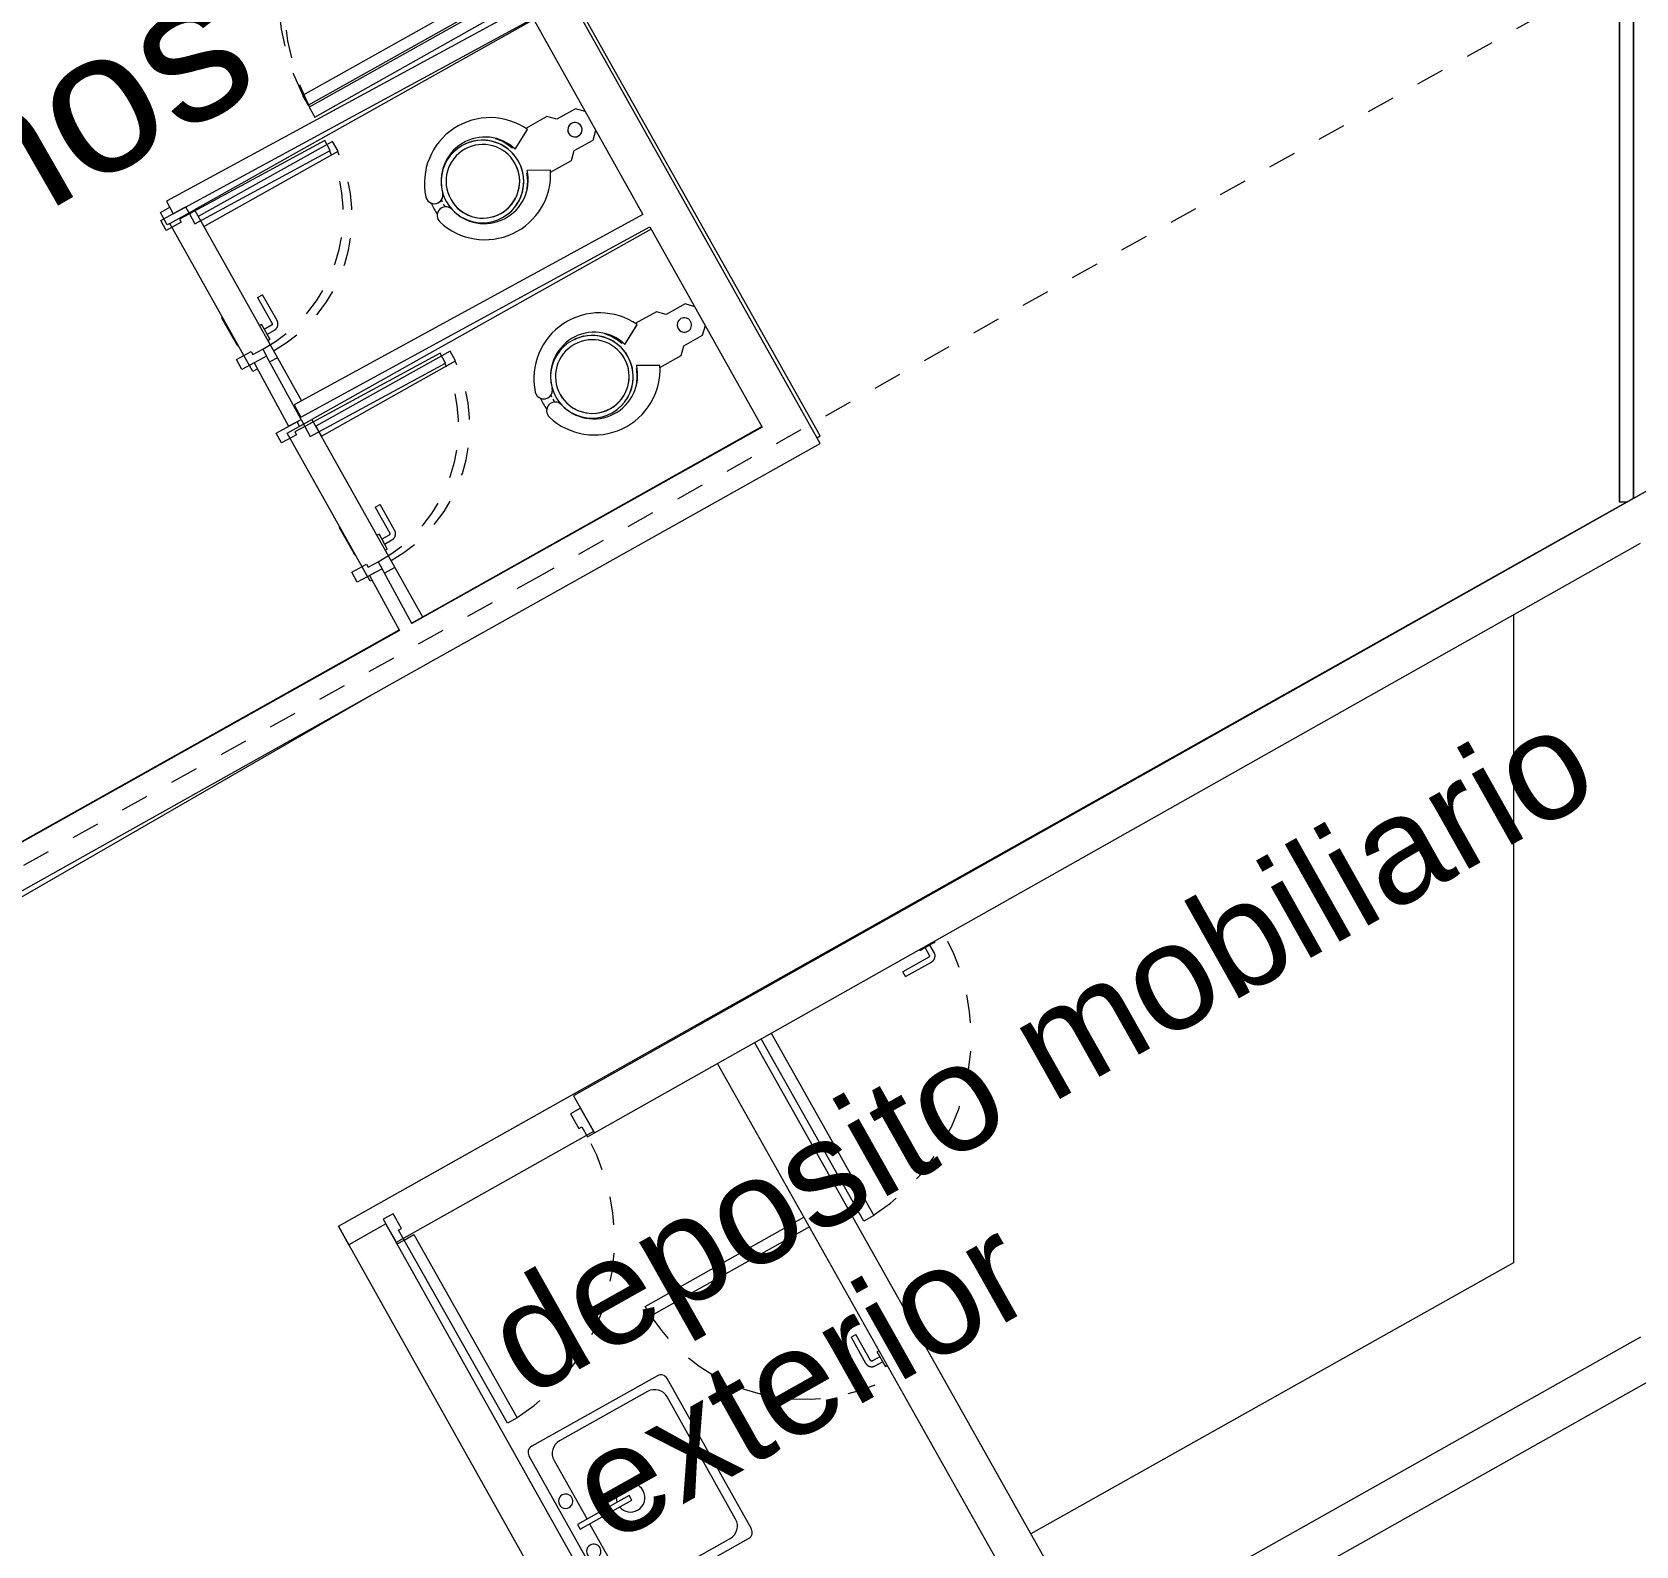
# Model space of a CAD drawing. Header units: metres. Extents: x -10 to 246, y 16 to 113.
# Drawn here: x 48.63 to 54.29, y 73.39 to 78.74 of the extents above; entities that cross this region are included whole.
import ezdxf

# ---------------------------------------------------------------- set-up
doc = ezdxf.new("R2010")
doc.units = ezdxf.units.M
doc.linetypes.add('LineaDiscontinua-1_5mm', pattern=[0.003, 0.0015, -0.0015])
doc.linetypes.add('LíneaDeRejilla', pattern=[0.021, 0.012, -0.003, 0.003, -0.003])
for name, color, linetype, lineweight in [('A-BRND', 11, 'Continuous', 5), ('A-DETL-3', 151, 'Continuous', 5), ('A-MURO', 113, 'Continuous', 9), ('A-PISO', 51, 'Continuous', 9), ('A-PUER', 31, 'Continuous', 5), ('A-PUER-MARC', 31, 'Continuous', 5), ('A-TEXT-NOTA', 2, 'Continuous', 5), ('A-WALL', 113, 'Continuous', 18), ('H-HID-APAR', 6, 'Continuous', 5), ('S-REJI', 1, 'Continuous', 5)]:
    doc.layers.add(name, color=color, linetype=linetype, lineweight=lineweight)
doc.styles.add('Arial_3', font='Arial.ttf', dxfattribs={"height": 0.5})
doc.styles.add('Arial_6', font='Arial.ttf', dxfattribs={"height": 0.375})

# ---------------------------------------------------------------- blocks, each defined once
blk = doc.blocks.new('Puerta-Batiente-HojaLisa - 700x2200-1187620-Nivel 2')
at = {"layer": 'A-PUER'}
for p, q in [((-0.322, -0.719), (-0.322, -0.075)), ((-0.282, -0.075), (-0.282, -0.719)), ((-0.282, -0.719), (-0.322, -0.719))]:
    blk.add_line(p, q, dxfattribs=at)
at = {"layer": 'A-PUER', "linetype": 'LineaDiscontinua-1_5mm'}
blk.add_arc((-0.322, -0.075), 0.644, 273.561, 360, dxfattribs=at)
blk = doc.blocks.new('Manija-Horizontal-SinCerradura - 120-1041475-Nivel 2')
at = {"layer": 'A-PUER'}
for p, q in [((0.27, 0.063), (0.165, 0.063)), ((0.27, 0.063), (0.27, 0.043)), ((0.12, 0.008), (0.12, 0)), ((0.12, 0.008), (0.18, 0.008)), ((0.124, 0.008), (0.12, 0.008)), ((0.14, 0.038), (0.14, 0.008)), ((0.16, 0.008), (0.16, 0.038)), ((0.165, 0.043), (0.27, 0.043)), ((0.18, 0.008), (0.176, 0.008)), ((0.18, 0), (0.18, 0.008))]:
    blk.add_line(p, q, dxfattribs=at)
at = {"layer": 'A-PUER', "flags": 128}
for points in [[(0.165, 0.063), (0.164, 0.063), (0.163, 0.0629), (0.162, 0.0628), (0.161, 0.0627), (0.16, 0.0625), (0.1591, 0.0623), (0.1581, 0.062), (0.1571, 0.0617), (0.1562, 0.0614), (0.1553, 0.061), (0.1544, 0.0606), (0.1535, 0.0602), (0.1526, 0.0597), (0.1517, 0.0592), (0.1509, 0.0586), (0.1501, 0.0581), (0.1493, 0.0574), (0.1485, 0.0568), (0.1478, 0.0561), (0.1471, 0.0554), (0.1464, 0.0547), (0.1457, 0.0539), (0.1451, 0.0531), (0.1445, 0.0523), (0.144, 0.0515), (0.1434, 0.0507), (0.143, 0.0498), (0.1425, 0.0489), (0.1421, 0.048), (0.1417, 0.0471), (0.1414, 0.0461), (0.141, 0.0452), (0.1408, 0.0442), (0.1406, 0.0432), (0.1404, 0.0422), (0.1402, 0.0413), (0.1401, 0.0403), (0.14, 0.0393), (0.14, 0.0383), (0.14, 0.038)], [(0.16, 0.038), (0.16, 0.0382), (0.16, 0.0384), (0.16, 0.0386), (0.1601, 0.0388), (0.1601, 0.039), (0.1601, 0.0392), (0.1602, 0.0394), (0.1603, 0.0396), (0.1603, 0.0398), (0.1604, 0.0399), (0.1605, 0.0401), (0.1606, 0.0403), (0.1607, 0.0405), (0.1608, 0.0407), (0.1609, 0.0408), (0.161, 0.041), (0.1611, 0.0411), (0.1612, 0.0413), (0.1614, 0.0414), (0.1615, 0.0416), (0.1617, 0.0417), (0.1618, 0.0419), (0.162, 0.042), (0.1621, 0.0421), (0.1623, 0.0422), (0.1625, 0.0423), (0.1626, 0.0424), (0.1628, 0.0425), (0.163, 0.0426), (0.1632, 0.0427), (0.1634, 0.0427), (0.1636, 0.0428), (0.1638, 0.0428), (0.164, 0.0429), (0.1642, 0.0429), (0.1643, 0.043), (0.1645, 0.043), (0.1647, 0.043), (0.1649, 0.043), (0.165, 0.043)]]:
    blk.add_lwpolyline(points, dxfattribs=at)
blk = doc.blocks.new('M_Sink-Single-2D - 660 x 560mm-1187621-Nivel 2')
at = {"layer": 'H-HID-APAR'}
for p, q in [((0.0017, 0.6496), (0.0017, 0.1404)), ((0.0017, 0.6496), (0.0017, 0.1404)), ((0.6363, 0.675), (0.0271, 0.675)), ((0.6363, 0.675), (0.0271, 0.675)), ((0.5791, 0.6433), (0.0842, 0.6433)), ((0.6617, 0.1404), (0.6617, 0.6496)), ((0.6617, 0.1404), (0.6617, 0.6496)), ((0.0334, 0.5925), (0.0334, 0.2357)), ((0.6299, 0.2357), (0.6299, 0.5925)), ((0.3412, 0.3563), (0.3222, 0.3563)), ((0.3222, 0.3563), (0.3222, 0.1468)), ((0.3412, 0.1468), (0.3412, 0.3563)), ((0.0842, 0.1849), (0.3222, 0.1849)), ((0.3412, 0.1849), (0.5791, 0.1849)), ((0.0271, 0.115), (0.6363, 0.115)), ((0.0271, 0.115), (0.6363, 0.115)), ((0.3222, 0.1468), (0.3412, 0.1468))]:
    blk.add_line(p, q, dxfattribs=at)
for centre, radius, start, end in [((0.0271, 0.6496), 0.0254, 90, 180), ((0.0271, 0.6496), 0.0254, 90, 180), ((0.0842, 0.5925), 0.0508, 90, 180), ((0.5791, 0.5925), 0.0508, 360, 90), ((0.6363, 0.6496), 0.0254, 0, 90), ((0.6363, 0.6496), 0.0254, 0, 90), ((0.3317, 0.3563), 0.0508, 360, 180), ((0.3317, 0.3563), 0.0508, 180, 259.1931), ((0.3317, 0.3563), 0.0508, 280.8069, 0), ((0.0842, 0.2357), 0.0508, 180, 270), ((0.5791, 0.2357), 0.0508, 270, 0), ((0.2301, 0.15), 0.0254, 360, 180), ((0.4333, 0.15), 0.0254, 360, 180), ((0.0271, 0.1404), 0.0254, 180, 270), ((0.0271, 0.1404), 0.0254, 180, 270), ((0.2301, 0.15), 0.0254, 180, 0), ((0.4333, 0.15), 0.0254, 180, 360), ((0.6363, 0.1404), 0.0254, 270, 360), ((0.6363, 0.1404), 0.0254, 270, 0)]:
    blk.add_arc(centre, radius, start, end, dxfattribs=at)
blk = doc.blocks.new('Puerta-Batiente-HojaLisa - 800x2200-1043135-Nivel 2')
at = {"layer": 'A-PUER'}
for p, q in [((-0.372, -0.819), (-0.372, -0.0793)), ((-0.332, -0.0793), (-0.332, -0.819)), ((-0.332, -0.819), (-0.372, -0.819))]:
    blk.add_line(p, q, dxfattribs=at)
at = {"layer": 'A-PUER', "linetype": 'LineaDiscontinua-1_5mm'}
blk.add_arc((-0.372, -0.075), 0.744, 273.0819, 359.7307, dxfattribs=at)
blk = doc.blocks.new('Manija-Horizontal-SinCerradura - 120-V1-Nivel 2')
at = {"layer": 'A-PUER'}
for p, q in [((0.27, 0.063), (0.165, 0.063)), ((0.27, 0.063), (0.27, 0.043)), ((0.12, 0.008), (0.12, 0.0035)), ((0.12, 0.008), (0.18, 0.008)), ((0.124, 0.008), (0.12, 0.008)), ((0.14, 0.038), (0.14, 0.008)), ((0.16, 0.008), (0.16, 0.038)), ((0.165, 0.043), (0.27, 0.043)), ((0.18, 0.008), (0.176, 0.008)), ((0.18, 0.0036), (0.18, 0.008))]:
    blk.add_line(p, q, dxfattribs=at)
at = {"layer": 'A-PUER', "flags": 128}
for points in [[(0.165, 0.063), (0.164, 0.063), (0.163, 0.0629), (0.162, 0.0628), (0.161, 0.0627), (0.16, 0.0625), (0.1591, 0.0623), (0.1581, 0.062), (0.1571, 0.0617), (0.1562, 0.0614), (0.1553, 0.061), (0.1544, 0.0606), (0.1535, 0.0602), (0.1526, 0.0597), (0.1517, 0.0592), (0.1509, 0.0586), (0.1501, 0.0581), (0.1493, 0.0574), (0.1485, 0.0568), (0.1478, 0.0561), (0.1471, 0.0554), (0.1464, 0.0547), (0.1457, 0.0539), (0.1451, 0.0531), (0.1445, 0.0523), (0.144, 0.0515), (0.1434, 0.0507), (0.143, 0.0498), (0.1425, 0.0489), (0.1421, 0.048), (0.1417, 0.0471), (0.1414, 0.0461), (0.141, 0.0452), (0.1408, 0.0442), (0.1406, 0.0432), (0.1404, 0.0422), (0.1402, 0.0413), (0.1401, 0.0403), (0.14, 0.0393), (0.14, 0.0383), (0.14, 0.038)], [(0.16, 0.038), (0.16, 0.0382), (0.16, 0.0384), (0.16, 0.0386), (0.1601, 0.0388), (0.1601, 0.039), (0.1601, 0.0392), (0.1602, 0.0394), (0.1603, 0.0396), (0.1603, 0.0398), (0.1604, 0.0399), (0.1605, 0.0401), (0.1606, 0.0403), (0.1607, 0.0405), (0.1608, 0.0407), (0.1609, 0.0408), (0.161, 0.041), (0.1611, 0.0411), (0.1612, 0.0413), (0.1614, 0.0414), (0.1615, 0.0416), (0.1617, 0.0417), (0.1618, 0.0419), (0.162, 0.042), (0.1621, 0.0421), (0.1623, 0.0422), (0.1625, 0.0423), (0.1626, 0.0424), (0.1628, 0.0425), (0.163, 0.0426), (0.1632, 0.0427), (0.1634, 0.0427), (0.1636, 0.0428), (0.1638, 0.0428), (0.164, 0.0429), (0.1642, 0.0429), (0.1643, 0.043), (0.1645, 0.043), (0.1647, 0.043), (0.1649, 0.043), (0.165, 0.043)]]:
    blk.add_lwpolyline(points, dxfattribs=at)
blk = doc.blocks.new('Puerta-Batiente-HojaLisa - 900x2200-1042033-Nivel 2')
at = {"layer": 'A-PUER'}
for p, q in [((-0.382, 0.919), (-0.422, 0.919)), ((-0.422, 0.919), (-0.422, 0.075)), ((-0.382, 0.075), (-0.382, 0.919))]:
    blk.add_line(p, q, dxfattribs=at)
at = {"layer": 'A-PUER', "linetype": 'LineaDiscontinua-1_5mm'}
blk.add_arc((-0.422, 0.075), 0.844, 360, 87.2835, dxfattribs=at)
blk = doc.blocks.new('Puerta-Batiente-HojaLisa - 600x1_400-1587083-Nivel 2')
at = {"layer": 'A-PUER'}
for p, q in [((-0.232, 0.569), (-0.272, 0.569)), ((-0.272, 0.569), (-0.272, 0.025)), ((-0.232, 0.025), (-0.232, 0.569)), ((-0.272, 0.025), (-0.232, 0.025))]:
    blk.add_line(p, q, dxfattribs=at)
at = {"layer": 'A-PUER', "linetype": 'LineaDiscontinua-1_5mm'}
blk.add_arc((-0.272, 0.025), 0.544, 360, 85.7833, dxfattribs=at)
at = {"layer": 'A-PUER-MARC'}
for p, q in [((-0.3, -0.075), (-0.3, 0.025)), ((-0.3, 0.025), (0.3, 0.025)), ((0.3, 0.025), (0.3, -0.0059)), ((0.3, -0.0559), (0.3, -0.075)), ((0.3, -0.075), (-0.3, -0.075))]:
    blk.add_line(p, q, dxfattribs=at)
blk = doc.blocks.new('Manija-Horizontal-SinCerradura - 120-1041476-Nivel 2')
at = {"layer": 'A-PUER'}
for p, q in [((0.12, 0), (0.12, -0.008)), ((0.18, -0.008), (0.18, 0)), ((0.12, -0.008), (0.124, -0.008)), ((0.18, -0.008), (0.12, -0.008)), ((0.14, -0.008), (0.14, -0.038)), ((0.16, -0.038), (0.16, -0.008)), ((0.27, -0.043), (0.165, -0.043)), ((0.176, -0.008), (0.18, -0.008)), ((0.27, -0.043), (0.27, -0.063)), ((0.165, -0.063), (0.27, -0.063))]:
    blk.add_line(p, q, dxfattribs=at)
at = {"layer": 'A-PUER', "flags": 128}
for points in [[(0.14, -0.038), (0.14, -0.039), (0.1401, -0.04), (0.1402, -0.041), (0.1403, -0.042), (0.1405, -0.043), (0.1407, -0.0439), (0.141, -0.0449), (0.1413, -0.0459), (0.1416, -0.0468), (0.142, -0.0477), (0.1424, -0.0486), (0.1428, -0.0495), (0.1433, -0.0504), (0.1438, -0.0513), (0.1444, -0.0521), (0.1449, -0.0529), (0.1456, -0.0537), (0.1462, -0.0545), (0.1469, -0.0552), (0.1476, -0.0559), (0.1483, -0.0566), (0.1491, -0.0573), (0.1499, -0.0579), (0.1507, -0.0585), (0.1515, -0.059), (0.1523, -0.0596), (0.1532, -0.06), (0.1541, -0.0605), (0.155, -0.0609), (0.1559, -0.0613), (0.1569, -0.0616), (0.1578, -0.062), (0.1588, -0.0622), (0.1598, -0.0624), (0.1608, -0.0626), (0.1617, -0.0628), (0.1627, -0.0629), (0.1637, -0.063), (0.1647, -0.063), (0.165, -0.063)], [(0.165, -0.043), (0.1648, -0.043), (0.1646, -0.043), (0.1644, -0.043), (0.1642, -0.0429), (0.164, -0.0429), (0.1638, -0.0429), (0.1636, -0.0428), (0.1634, -0.0427), (0.1632, -0.0427), (0.1631, -0.0426), (0.1629, -0.0425), (0.1627, -0.0424), (0.1625, -0.0423), (0.1623, -0.0422), (0.1622, -0.0421), (0.162, -0.042), (0.1619, -0.0419), (0.1617, -0.0418), (0.1616, -0.0416), (0.1614, -0.0415), (0.1613, -0.0413), (0.1611, -0.0412), (0.161, -0.041), (0.1609, -0.0409), (0.1608, -0.0407), (0.1607, -0.0405), (0.1606, -0.0404), (0.1605, -0.0402), (0.1604, -0.04), (0.1603, -0.0398), (0.1603, -0.0396), (0.1602, -0.0394), (0.1602, -0.0392), (0.1601, -0.039), (0.1601, -0.0388), (0.16, -0.0387), (0.16, -0.0385), (0.16, -0.0383), (0.16, -0.0381), (0.16, -0.038)]]:
    blk.add_lwpolyline(points, dxfattribs=at)
blk = doc.blocks.new('Manija-Horizontal-SinCerradura - 120-V15-Nivel 2')
at = {"layer": 'A-PUER'}
for q in [(0.165, 0.063), (0.27, 0.0601)]:
    blk.add_line((0.27, 0.063), q, dxfattribs=at)
at = {"layer": 'A-PUER', "flags": 128}
blk.add_lwpolyline([(0.165, 0.063), (0.164, 0.063), (0.163, 0.0629), (0.162, 0.0628), (0.161, 0.0627), (0.16, 0.0625), (0.1591, 0.0623), (0.1581, 0.062), (0.1571, 0.0617), (0.1562, 0.0614), (0.1553, 0.061), (0.1544, 0.0606), (0.1535, 0.0602)], dxfattribs=at)
blk = doc.blocks.new('Puerta-Batiente-HojaLisa - 600x1_400-V16-Nivel 2')
at = {"layer": 'A-PUER'}
for p, q in [((-0.232, 0.569), (-0.272, 0.569)), ((-0.272, 0.569), (-0.272, 0.025)), ((-0.232, 0.025), (-0.232, 0.569)), ((-0.272, 0.025), (-0.232, 0.025))]:
    blk.add_line(p, q, dxfattribs=at)
at = {"layer": 'A-PUER', "linetype": 'LineaDiscontinua-1_5mm'}
blk.add_arc((-0.272, 0.025), 0.544, 360, 85.7833, dxfattribs=at)
at = {"layer": 'A-PUER-MARC'}
for p, q in [((-0.3, -0.075), (-0.3, 0.025)), ((-0.3, 0.025), (0.3, 0.025)), ((0.3, 0.025), (0.3, -0.0175)), ((0.3, -0.075), (-0.3, -0.075)), ((0.3, -0.0675), (0.3, -0.075))]:
    blk.add_line(p, q, dxfattribs=at)
blk = doc.blocks.new('M_Water Closet - Flush Valve - Floor Mounted - Public - 6_1 Lpf-V19-Nivel 2')
at = {"layer": 'H-HID-APAR'}
for p, q in [((-0.0381, 0), (-0.0635, -0.0254)), ((-0.0635, -0.0254), (-0.0635, -0.1016)), ((0.0635, -0.0254), (0.0381, 0)), ((0.0635, -0.1016), (0.0635, -0.0254)), ((-0.0635, -0.1016), (-0.0889, -0.127)), ((0.0889, -0.127), (0.0635, -0.1016)), ((-0.0889, -0.127), (-0.0889, -0.2127)), ((0.0889, -0.2127), (0.0889, -0.127)), ((-0.0429, -0.281), (-0.0825, -0.2088)), ((0.0826, -0.2088), (0.0429, -0.281)), ((-0.0063, -0.5968), (-0.0127, -0.5964))]:
    blk.add_line(p, q, dxfattribs=at)
at = {"layer": 'H-HID-APAR', "flags": 128}
for points in [[(-0.1113, -0.3249), (-0.1072, -0.3211), (-0.1025, -0.3169), (-0.0975, -0.3129), (-0.0924, -0.3091), (-0.0872, -0.3055), (-0.0818, -0.3021), (-0.0763, -0.299), (-0.0707, -0.296), (-0.065, -0.2933), (-0.0591, -0.2908), (-0.0532, -0.2886), (-0.0508, -0.2877)], [(0.0508, -0.2877), (0.0568, -0.2899), (0.0627, -0.2923), (0.0684, -0.2949), (0.0741, -0.2978), (0.0797, -0.3008), (0.0851, -0.3041), (0.0904, -0.3076), (0.0955, -0.3114), (0.1005, -0.3153), (0.1054, -0.3194), (0.11, -0.3237)], [(0.0142, -0.5962), (0.0089, -0.5967), (0.0025, -0.5969)]]:
    blk.add_lwpolyline(points, dxfattribs=at)
at = {"layer": 'H-HID-APAR'}
for centre, radius, start, end in [((0, -0.0635), 0.0254, 360, 180), ((0, -0.0635), 0.0254, 180, 360), ((0.0187, -0.4177), 0.2322, 115.8609, 252.5741), ((-0.0187, -0.4177), 0.2322, 287.4259, 64.1391), ((0.0024, -0.4294), 0.1552, 106.9633, 257.0367), ((-0.0024, -0.4294), 0.1552, 282.9633, 73.0367), ((0, -0.4382), 0.146, 0, 180), ((0, -0.4366), 0.1302, 90, 270), ((0, -0.4382), 0.1461, 132.2685, 137.754), ((0, -0.4382), 0.1461, 118.1189, 123.4335), ((0, -0.4382), 0.1461, 104.0429, 108.5788), ((0, -0.4366), 0.1302, 270, 90), ((0, -0.4382), 0.146, 71.4212, 75.9571), ((0, -0.4382), 0.146, 56.5665, 61.8811), ((0, -0.4382), 0.146, 42.246, 47.7315), ((0, -0.4382), 0.1461, 161.4419, 165.9707), ((0, -0.4382), 0.1461, 146.5915, 151.9011), ((0, -0.4382), 0.146, 28.0989, 33.4085), ((0, -0.4382), 0.1461, 14.0293, 18.5581), ((0, -0.4382), 0.1461, 180, 238.3584), ((0, -0.4382), 0.146, 301.6416, 0), ((0, -0.4382), 0.1461, 240.6149, 251.1591), ((0, -0.4382), 0.146, 288.8409, 299.3851), ((-0.0416, -0.61), 0.0307, 252.5741, 72.5741), ((0, -0.4382), 0.146, 255.8551, 284.1449), ((0.0416, -0.61), 0.0307, 107.4259, 287.4259), ((0, -0.4382), 0.1968, 264.3941, 276.4022)]:
    blk.add_arc(centre, radius, start, end, dxfattribs=at)
blk = doc.blocks.new('M_Water Closet - Flush Valve - Floor Mounted - Public - 6_1 Lpf-V20-Nivel 2')
at = {"layer": 'H-HID-APAR'}
for p, q in [((-0.0381, 0), (-0.0635, -0.0254)), ((-0.0635, -0.0254), (-0.0635, -0.1016)), ((0.0635, -0.0254), (0.0381, 0)), ((0.0635, -0.1016), (0.0635, -0.0254)), ((-0.0635, -0.1016), (-0.0889, -0.127)), ((0.0889, -0.127), (0.0635, -0.1016)), ((-0.0889, -0.127), (-0.0889, -0.2127)), ((0.0889, -0.2127), (0.0889, -0.127)), ((-0.0429, -0.281), (-0.0825, -0.2088)), ((0.0826, -0.2088), (0.0429, -0.281)), ((-0.0063, -0.5968), (-0.0127, -0.5964))]:
    blk.add_line(p, q, dxfattribs=at)
at = {"layer": 'H-HID-APAR', "flags": 128}
for points in [[(-0.1113, -0.3249), (-0.1072, -0.3211), (-0.1025, -0.3169), (-0.0975, -0.3129), (-0.0924, -0.3091), (-0.0872, -0.3055), (-0.0818, -0.3021), (-0.0763, -0.299), (-0.0707, -0.296), (-0.065, -0.2933), (-0.0591, -0.2908), (-0.0532, -0.2886), (-0.0508, -0.2877)], [(0.0508, -0.2877), (0.0568, -0.2899), (0.0627, -0.2923), (0.0684, -0.2949), (0.0741, -0.2978), (0.0797, -0.3008), (0.0851, -0.3041), (0.0904, -0.3076), (0.0955, -0.3114), (0.1005, -0.3153), (0.1054, -0.3194), (0.11, -0.3237)], [(0.0142, -0.5962), (0.0089, -0.5967), (0.0025, -0.5969)]]:
    blk.add_lwpolyline(points, dxfattribs=at)
at = {"layer": 'H-HID-APAR'}
for centre, radius, start, end in [((0, -0.0635), 0.0254, 360, 180), ((0, -0.0635), 0.0254, 180, 360), ((0.0187, -0.4177), 0.2322, 115.8609, 252.5741), ((-0.0187, -0.4177), 0.2322, 287.4259, 64.1391), ((0.0024, -0.4294), 0.1552, 106.9633, 257.0367), ((-0.0024, -0.4294), 0.1552, 282.9633, 73.0367), ((0, -0.4382), 0.146, 0, 180), ((0, -0.4366), 0.1302, 90, 270), ((0, -0.4382), 0.1461, 132.2685, 137.754), ((0, -0.4382), 0.1461, 118.1189, 123.4335), ((0, -0.4382), 0.1461, 104.0429, 108.5788), ((0, -0.4366), 0.1302, 270, 90), ((0, -0.4382), 0.146, 71.4212, 75.9571), ((0, -0.4382), 0.146, 56.5665, 61.8811), ((0, -0.4382), 0.146, 42.246, 47.7315), ((0, -0.4382), 0.1461, 161.4419, 165.9707), ((0, -0.4382), 0.1461, 146.5915, 151.9011), ((0, -0.4382), 0.146, 28.0989, 33.4085), ((0, -0.4382), 0.1461, 14.0293, 18.5581), ((0, -0.4382), 0.1461, 180, 238.3584), ((0, -0.4382), 0.146, 301.6416, 0), ((0, -0.4382), 0.1461, 240.6149, 251.1075), ((0, -0.4382), 0.146, 288.8409, 299.3851), ((-0.0416, -0.61), 0.0307, 252.5741, 72.5741), ((0, -0.4382), 0.146, 255.8551, 284.1449), ((0.0416, -0.61), 0.0307, 107.4259, 287.4259), ((0, -0.4382), 0.1968, 263.5978, 276.1888)]:
    blk.add_arc(centre, radius, start, end, dxfattribs=at)
blk = doc.blocks.new('Top Rail Type - Top Rail_Internal_-1330960-Nivel 2')
at = {"layer": 'A-BRND'}
for p, q in [((54.2365, 77.0815), (54.2365, 80.6297)), ((54.2865, 80.6577), (54.2865, 77.0956)), ((54.2615, 77.0815), (54.2365, 77.0815))]:
    blk.add_line(p, q, dxfattribs=at)
blk = doc.blocks.new('Top Rail Type - Top Rail_Internal_-V89-Nivel 2')
at = {"layer": 'A-BRND'}
for p, q in [((54.2365, 80.6297), (54.2365, 77.0815)), ((54.2865, 80.6577), (54.2865, 77.0956)), ((54.2615, 77.0815), (54.2365, 77.0815))]:
    blk.add_line(p, q, dxfattribs=at)
blk = doc.blocks.new('Puerta-Batiente-HojaLisa - 800x2200-V92-Nivel 2')
at = {"layer": 'A-PUER'}
for p, q in [((-0.372, -0.819), (-0.372, -0.075)), ((-0.372, -0.075), (-0.332, -0.075)), ((-0.332, -0.075), (-0.332, -0.819)), ((-0.332, -0.819), (-0.372, -0.819))]:
    blk.add_line(p, q, dxfattribs=at)
at = {"layer": 'A-PUER', "linetype": 'LineaDiscontinua-1_5mm'}
blk.add_arc((-0.372, -0.075), 0.744, 273.0819, 0, dxfattribs=at)
at = {"layer": 'A-PUER-MARC', "lineweight": 9}
for p, q in [((-0.36, 0.025), (-0.4, 0.025)), ((-0.4, 0.025), (-0.4, -0.075)), ((-0.36, -0.035), (-0.36, 0.025)), ((0.4, 0.025), (0.36, 0.025)), ((0.36, 0.025), (0.36, -0.035)), ((0.4, -0.075), (0.4, 0.025)), ((-0.372, -0.075), (-0.372, -0.035)), ((-0.372, -0.035), (-0.36, -0.035)), ((0.36, -0.035), (0.372, -0.035)), ((0.372, -0.035), (0.372, -0.075)), ((-0.4, -0.075), (-0.372, -0.075)), ((0.372, -0.075), (0.4, -0.075))]:
    blk.add_line(p, q, dxfattribs=at)
blk = doc.blocks.new('Puerta-Batiente-HojaLisa - 900x2200-V81-Nivel 2')
at = {"layer": 'A-PUER'}
for p, q in [((-0.382, 0.919), (-0.422, 0.919)), ((-0.422, 0.919), (-0.422, 0.075)), ((-0.382, 0.075), (-0.382, 0.919)), ((-0.422, 0.075), (-0.382, 0.075))]:
    blk.add_line(p, q, dxfattribs=at)
at = {"layer": 'A-PUER', "linetype": 'LineaDiscontinua-1_5mm'}
blk.add_arc((-0.422, 0.075), 0.844, 360, 87.2835, dxfattribs=at)
at = {"layer": 'A-PUER-MARC', "lineweight": 9}
for p, q in [((-0.45, -0.025), (-0.45, 0.075)), ((-0.45, 0.075), (-0.422, 0.075)), ((-0.422, 0.075), (-0.422, 0.035)), ((0.422, 0.035), (0.422, 0.075)), ((0.422, 0.075), (0.45, 0.075)), ((0.45, 0.075), (0.45, -0.025)), ((-0.422, 0.035), (-0.41, 0.035)), ((-0.41, 0.035), (-0.41, -0.025)), ((0.41, 0.035), (0.422, 0.035)), ((0.41, -0.025), (0.41, 0.035)), ((-0.41, -0.025), (-0.45, -0.025)), ((0.45, -0.025), (0.41, -0.025))]:
    blk.add_line(p, q, dxfattribs=at)
blk = doc.blocks.new('M_Water Closet - Flush Valve - Floor Mounted - Public - 6_1 Lpf-1607253-Nivel 2')
at = {"layer": 'H-HID-APAR'}
for p, q in [((0.0063, 0.5968), (0.0127, 0.5964)), ((-0.0825, 0.2088), (-0.0429, 0.281)), ((0.0429, 0.281), (0.0826, 0.2088)), ((-0.0889, 0.2127), (-0.0889, 0.127)), ((0.0889, 0.127), (0.0889, 0.2127)), ((-0.0889, 0.127), (-0.0635, 0.1016)), ((0.0635, 0.1016), (0.0889, 0.127)), ((-0.0635, 0.1016), (-0.0635, 0.0254)), ((0.0635, 0.0254), (0.0635, 0.1016)), ((-0.0635, 0.0254), (-0.0381, 0)), ((0.0381, 0), (0.0635, 0.0254))]:
    blk.add_line(p, q, dxfattribs=at)
at = {"layer": 'H-HID-APAR', "flags": 128}
for points in [[(-0.0142, 0.5962), (-0.0089, 0.5967), (-0.0025, 0.5969)], [(-0.0508, 0.2877), (-0.0568, 0.2899), (-0.0627, 0.2923), (-0.0684, 0.2949), (-0.0741, 0.2978), (-0.0797, 0.3008), (-0.0851, 0.3041), (-0.0904, 0.3076), (-0.0955, 0.3114), (-0.1005, 0.3153), (-0.1054, 0.3194), (-0.11, 0.3237)], [(0.1113, 0.3249), (0.1072, 0.3211), (0.1025, 0.3169), (0.0975, 0.3129), (0.0924, 0.3091), (0.0872, 0.3055), (0.0818, 0.3021), (0.0763, 0.299), (0.0707, 0.296), (0.065, 0.2933), (0.0591, 0.2908), (0.0532, 0.2886), (0.0508, 0.2877)]]:
    blk.add_lwpolyline(points, dxfattribs=at)
at = {"layer": 'H-HID-APAR'}
for centre, radius, start, end in [((0.0187, 0.4177), 0.2322, 107.4259, 244.1391), ((-0.0416, 0.61), 0.0307, 287.4259, 107.4259), ((0, 0.4382), 0.1968, 83.5978, 96.1911), ((0.0416, 0.61), 0.0307, 72.5741, 252.5741), ((-0.0187, 0.4177), 0.2322, 295.8609, 72.5741), ((0.0024, 0.4294), 0.1552, 102.9633, 253.0367), ((0, 0.4382), 0.146, 108.8409, 119.3851), ((0, 0.4382), 0.1461, 75.8551, 104.1449), ((-0.0024, 0.4294), 0.1552, 286.9633, 77.0367), ((0, 0.4382), 0.1461, 60.6149, 71.1102), ((0, 0.4382), 0.146, 121.6416, 180), ((0, 0.4366), 0.1302, 90, 270), ((0, 0.4366), 0.1302, 270, 90), ((0, 0.4382), 0.1461, 0, 58.3584), ((0, 0.4382), 0.146, 180, 0), ((0, 0.4382), 0.1461, 194.0293, 198.5581), ((0, 0.4382), 0.1461, 341.4419, 345.9707), ((0, 0.4382), 0.146, 208.0989, 213.4085), ((0, 0.4382), 0.1461, 326.5915, 331.9011), ((0, 0.4382), 0.146, 222.246, 227.7315), ((0, 0.4382), 0.146, 236.5665, 241.8811), ((0, 0.4382), 0.146, 251.4212, 255.9571), ((0, 0.4382), 0.1461, 284.0429, 288.5788), ((0, 0.4382), 0.1461, 298.1189, 303.4335), ((0, 0.4382), 0.1461, 312.2685, 317.754), ((0, 0.0635), 0.0254, 360, 180), ((0, 0.0635), 0.0254, 180, 360)]:
    blk.add_arc(centre, radius, start, end, dxfattribs=at)
blk = doc.blocks.new('M_Water Closet - Flush Valve - Floor Mounted - Public - 6_1 Lpf-V103-Nivel 2')
at = {"layer": 'H-HID-APAR'}
for p, q in [((0.0063, 0.5968), (0.0127, 0.5964)), ((-0.0825, 0.2088), (-0.0429, 0.281)), ((0.0429, 0.281), (0.0826, 0.2088)), ((-0.0889, 0.2127), (-0.0889, 0.127)), ((0.0889, 0.127), (0.0889, 0.2127)), ((-0.0889, 0.127), (-0.0635, 0.1016)), ((0.0635, 0.1016), (0.0889, 0.127)), ((-0.0635, 0.1016), (-0.0635, 0.0254)), ((0.0635, 0.0254), (0.0635, 0.1016)), ((-0.0635, 0.0254), (-0.0381, 0)), ((0.0381, 0), (0.0635, 0.0254))]:
    blk.add_line(p, q, dxfattribs=at)
at = {"layer": 'H-HID-APAR', "flags": 128}
for points in [[(-0.0142, 0.5962), (-0.0089, 0.5967), (-0.0025, 0.5969)], [(-0.0508, 0.2877), (-0.0568, 0.2899), (-0.0627, 0.2923), (-0.0684, 0.2949), (-0.0741, 0.2978), (-0.0797, 0.3008), (-0.0851, 0.3041), (-0.0904, 0.3076), (-0.0955, 0.3114), (-0.1005, 0.3153), (-0.1054, 0.3194), (-0.11, 0.3237)], [(0.1113, 0.3249), (0.1072, 0.3211), (0.1025, 0.3169), (0.0975, 0.3129), (0.0924, 0.3091), (0.0872, 0.3055), (0.0818, 0.3021), (0.0763, 0.299), (0.0707, 0.296), (0.065, 0.2933), (0.0591, 0.2908), (0.0532, 0.2886), (0.0508, 0.2877)]]:
    blk.add_lwpolyline(points, dxfattribs=at)
at = {"layer": 'H-HID-APAR'}
for centre, radius, start, end in [((0.0187, 0.4177), 0.2322, 107.4259, 244.1391), ((-0.0416, 0.61), 0.0307, 287.4259, 107.4259), ((0, 0.4382), 0.1968, 84.3857, 96.4022), ((0.0416, 0.61), 0.0307, 72.5741, 252.5741), ((-0.0187, 0.4177), 0.2322, 295.8609, 72.5741), ((0.0024, 0.4294), 0.1552, 102.9633, 253.0367), ((0, 0.4382), 0.146, 108.8409, 119.3851), ((0, 0.4382), 0.1461, 75.8551, 104.1449), ((-0.0024, 0.4294), 0.1552, 286.9633, 77.0367), ((0, 0.4382), 0.1461, 60.6149, 71.1591), ((0, 0.4382), 0.146, 121.6416, 180), ((0, 0.4366), 0.1302, 90, 270), ((0, 0.4366), 0.1302, 270, 90), ((0, 0.4382), 0.1461, 0, 58.3584), ((0, 0.4382), 0.146, 180, 0), ((0, 0.4382), 0.1461, 194.0293, 198.5581), ((0, 0.4382), 0.1461, 341.4419, 345.9707), ((0, 0.4382), 0.146, 208.0989, 213.4085), ((0, 0.4382), 0.1461, 326.5915, 331.9011), ((0, 0.4382), 0.146, 222.246, 227.7315), ((0, 0.4382), 0.146, 236.5665, 241.8811), ((0, 0.4382), 0.1461, 251.4212, 255.9571), ((0, 0.4382), 0.1461, 284.0429, 288.5788), ((0, 0.4382), 0.1461, 298.1189, 303.4335), ((0, 0.4382), 0.1461, 312.2685, 317.754), ((0, 0.0635), 0.0254, 360, 180), ((0, 0.0635), 0.0254, 180, 360)]:
    blk.add_arc(centre, radius, start, end, dxfattribs=at)
blk = doc.blocks.new('Puerta-Batiente-HojaLisa - 600x1_400-V94-Nivel 2')
at = {"layer": 'A-PUER'}
for p, q in [((-0.232, 0.569), (-0.272, 0.569)), ((-0.272, 0.569), (-0.272, 0.025)), ((-0.232, 0.025), (-0.232, 0.569)), ((-0.272, 0.025), (-0.232, 0.025))]:
    blk.add_line(p, q, dxfattribs=at)
at = {"layer": 'A-PUER', "linetype": 'LineaDiscontinua-1_5mm'}
blk.add_arc((-0.272, 0.025), 0.544, 360, 85.7833, dxfattribs=at)
at = {"layer": 'A-PUER-MARC', "lineweight": 9}
for p, q in [((-0.3, -0.075), (-0.3, 0.025)), ((-0.3, 0.025), (-0.272, 0.025)), ((-0.272, 0.025), (-0.272, -0.015)), ((0.272, -0.015), (0.272, 0.025)), ((0.272, 0.025), (0.3, 0.025)), ((0.3, 0.025), (0.3, -0.075)), ((-0.272, -0.015), (-0.26, -0.015)), ((-0.26, -0.015), (-0.26, -0.075)), ((0.26, -0.015), (0.272, -0.015)), ((0.26, -0.075), (0.26, -0.015)), ((-0.26, -0.075), (-0.3, -0.075)), ((0.3, -0.075), (0.26, -0.075))]:
    blk.add_line(p, q, dxfattribs=at)

msp = doc.modelspace()

# ---------------------------------------------------------------- linework, layer by layer
at = {"layer": 'A-DETL-3'}
for p, q in [((51.4109, 77.3165), (48.738, 82.0705)), ((54.2865, 77.0957), (54.2865, 80.6577)), ((51.3995, 77.3099), (51.4109, 77.3165)), ((49.7086, 74.5218), (54.2865, 77.0957)), ((48.2224, 75.4756), (49.8237, 76.4001)), ((49.7452, 74.4564), (49.7086, 74.5218))]:
    msp.add_line(p, q, dxfattribs=at)
at = {"layer": 'A-MURO'}
for p, q in [((50.3987, 78.7886), (49.1992, 78.1163)), ((49.0788, 78.1061), (49.1119, 78.1246)), ((49.1033, 78.0625), (49.0788, 78.1061)), ((49.112, 78.0674), (49.1033, 78.0625)), ((50.8143, 78.0471), (49.6148, 77.3748)), ((49.4926, 77.5929), (49.5779, 77.4408)), ((49.5712, 77.3503), (49.5621, 77.3666)), ((49.9661, 76.6546), (51.2055, 77.3493)), ((49.7086, 74.5218), (54.3497, 77.1312)), ((49.9082, 76.8514), (50.006, 76.677)), ((48.1524, 75.6379), (49.9229, 76.6304)), ((51.1788, 75.1713), (52.3762, 73.0415)), ((52.2454, 72.9682), (51.0481, 75.0976)), ((50.6104, 74.8567), (49.9127, 74.4644)), ((49.7086, 74.5218), (49.7452, 74.4564))]:
    msp.add_line(p, q, dxfattribs=at)
at = {"layer": 'A-PISO'}
for p, q in [((53.8615, 76.6838), (53.8615, 74.3929)), ((53.8615, 74.3929), (52.1557, 73.4338))]:
    msp.add_line(p, q, dxfattribs=at)
at = {"layer": 'A-WALL'}
for p, q in [((51.4108, 77.2898), (50.4818, 78.9471)), ((50.372, 78.8362), (49.1004, 78.146)), ((49.1242, 78.1021), (50.3965, 78.7925)), ((50.3965, 78.7925), (50.7848, 78.0997)), ((49.1004, 78.146), (49.1242, 78.1021)), ((50.7848, 78.0997), (49.5514, 77.4263)), ((49.5754, 77.3824), (50.8093, 78.0561)), ((50.8093, 78.0561), (51.2066, 77.3473)), ((49.4543, 77.5986), (49.4104, 77.5747)), ((49.4104, 77.5747), (49.5322, 77.3503)), ((49.5761, 77.3742), (49.4543, 77.5986)), ((49.5514, 77.4263), (49.5754, 77.3824)), ((49.5322, 77.3503), (49.5761, 77.3742)), ((51.2066, 77.3473), (49.9676, 76.6528)), ((43.5878, 72.9046), (51.4108, 77.2898)), ((54.4615, 77.1942), (50.5392, 74.9829)), ((50.6129, 74.8522), (54.3115, 76.9375)), ((49.8623, 76.8469), (49.8184, 76.823)), ((49.8184, 76.823), (49.924, 76.6283)), ((49.9676, 76.6528), (49.8623, 76.8469)), ((49.924, 76.6283), (48.1376, 75.627)), ((50.5392, 74.9829), (50.6129, 74.8522)), ((49.8761, 74.5298), (49.7452, 74.4564)), ((51.1095, 72.3293), (49.8761, 74.5298)), ((49.7452, 74.4564), (51.0521, 72.125)), ((54.3115, 74.1296), (51.1095, 72.3293)), ((51.0521, 72.125), (54.4615, 74.0419))]:
    msp.add_line(p, q, dxfattribs=at)
at = {"layer": 'S-REJI', "linetype": 'LíneaDeRejilla'}
for p, q in [((55.8784, 79.88), (50.4265, 76.824)), ((50.4265, 76.824), (2.5374, 49.98))]:
    msp.add_line(p, q, dxfattribs=at)

# ---------------------------------------------------------------- block references
at = {"layer": 'A-BRND'}
for name in ['Top Rail Type - Top Rail_Internal_-1330960-Nivel 2', 'Top Rail Type - Top Rail_Internal_-V89-Nivel 2']:
    msp.add_blockref(name, (0, 0), dxfattribs=at)
at = {"layer": 'A-PUER'}
for name, p, rotation in [('Puerta-Batiente-HojaLisa - 900x2200-V81-Nivel 2', (50.1963, 79.303), 119.2725903057569), ('Puerta-Batiente-HojaLisa - 900x2200-1042033-Nivel 2', (50.2196, 79.2614), 119.2725903057569), ('Puerta-Batiente-HojaLisa - 600x1_400-V94-Nivel 2', (49.2893, 77.8503), 298.4895629573299), ('Puerta-Batiente-HojaLisa - 600x1_400-1587083-Nivel 2', (49.3241, 77.8423), 299.2716993696495), ('Manija-Horizontal-SinCerradura - 120-1041476-Nivel 2', (49.517, 77.5493), 119.2716993696497), ('Manija-Horizontal-SinCerradura - 120-V15-Nivel 2', (49.4822, 77.5297), 119.2716993696496), ('Puerta-Batiente-HojaLisa - 600x1_400-V94-Nivel 2', (49.6972, 77.0986), 298.4895629573299), ('Puerta-Batiente-HojaLisa - 600x1_400-V16-Nivel 2', (49.7397, 77.1009), 299.2716993696495), ('Manija-Horizontal-SinCerradura - 120-1041476-Nivel 2', (49.9327, 76.8078), 119.2716993696497), ('Manija-Horizontal-SinCerradura - 120-V15-Nivel 2', (49.8978, 76.7882), 119.2716993696496), ('Puerta-Batiente-HojaLisa - 800x2200-1043135-Nivel 2', (51.4885, 75.4365), 29.34678990721869), ('Manija-Horizontal-SinCerradura - 120-V1-Nivel 2', (51.9175, 75.5917), 209.3467899072185), ('Puerta-Batiente-HojaLisa - 800x2200-V92-Nivel 2', (50.2276, 74.7211), 29.41411377287058), ('Puerta-Batiente-HojaLisa - 700x2200-1187620-Nivel 2', (51.5768, 74.3102), 299.3467899072185), ('Manija-Horizontal-SinCerradura - 120-1041475-Nivel 2', (51.7075, 73.9248), 119.3467899072184)]:
    msp.add_blockref(name, p, dxfattribs=dict(at, rotation=rotation))
at = {"layer": 'H-HID-APAR'}
for name, p, rotation in [('M_Water Closet - Flush Valve - Floor Mounted - Public - 6_1 Lpf-V19-Nivel 2', (50.5996, 78.4301), 299.2725903057569), ('M_Water Closet - Flush Valve - Floor Mounted - Public - 6_1 Lpf-V103-Nivel 2', (50.5996, 78.4301), 119.272590305757), ('M_Water Closet - Flush Valve - Floor Mounted - Public - 6_1 Lpf-V20-Nivel 2', (50.9866, 77.7398), 299.2725903057569), ('M_Water Closet - Flush Valve - Floor Mounted - Public - 6_1 Lpf-1607253-Nivel 2', (50.9866, 77.7398), 119.2725903057571), ('M_Sink-Single-2D - 660 x 560mm-1187621-Nivel 2', (50.2681, 73.677), 299.2725903057568)]:
    msp.add_blockref(name, p, dxfattribs=dict(at, rotation=rotation))

# ---------------------------------------------------------------- texts
at = {"layer": 'A-TEXT-NOTA', "color": 7, "attachment_point": 1}
for s, insert, char_height, width, rotation, style in [('baños', (47.5492, 78.0371), 0.5, 2.364978, 29.8465, 'Arial_3'), ('deposito mobiliario ', (50.1907, 74.2381), 0.375, 5.391348, 29.3689, 'Arial_6'), ('exterior', (50.4827, 73.7193), 0.375, 2.064345, 29.3689, 'Arial_6')]:
    msp.add_mtext(s, dxfattribs=dict(at, insert=insert, char_height=char_height, width=width, rotation=rotation, style=style))

doc.saveas('drawing.dxf')
